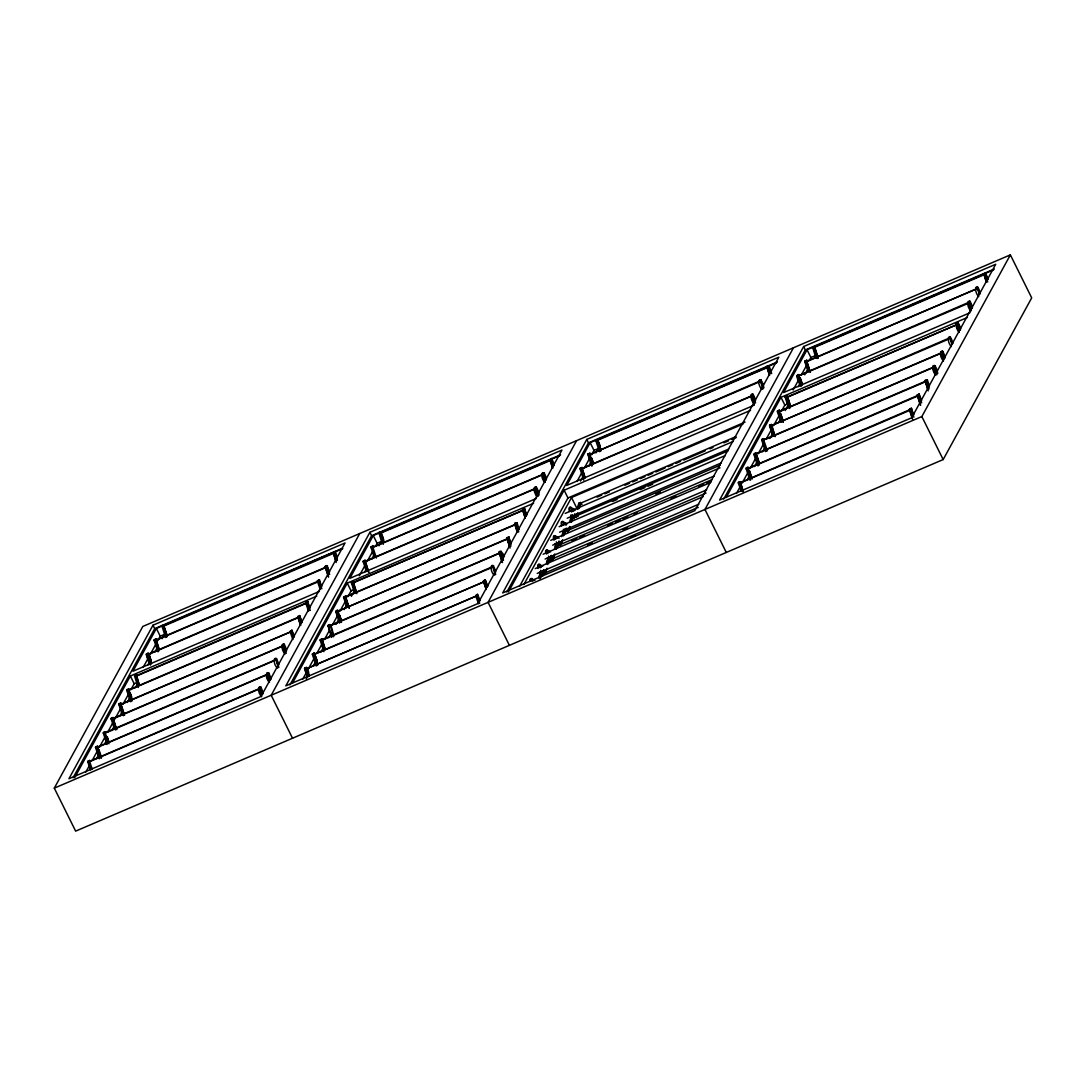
<?xml version="1.0" encoding="UTF-8"?>
<svg xmlns="http://www.w3.org/2000/svg" width="1086" height="1086" viewBox="0 0 1086 1086"><rect width="100%" height="100%" fill="white"/><g stroke="black" fill="none" stroke-linecap="round" stroke-linejoin="round"><path stroke-width="1.5" d="M139.673 685.144C136.904 681.017 137.203 671.311 135.356 676.008M148.239 653.853L151.429 663.682M266.803 673.985L269.45 682.361M275.776 659.229L278.423 667.605M282.428 645.464L285.075 653.84M283.582 644.962L286.229 653.338M291.387 630.694L293.519 637.496M298.026 617.052L300.7 625.305M317.804 665.053C315.388 660.79 314.709 649.143 313.23 654.6L485.266 581.254M314.343 653.636L317.506 663.587M318.863 580.671L317.669 581.662M326.669 566.417L325.42 567.177L328.596 576.883M331.977 635.554C324.945 622.699 331.787 619.495 333.429 636.518M337.393 557.837L335.343 551.579L333.226 552.693L335.886 561.028M344.411 597.178L514.968 524.85M352.217 582.924L522.773 510.583M372.932 546.638C373.312 545.498 371.982 546.625 372.213 547.724L540.787 475.519M477.012 594.992L479.686 603.246M484.831 580.725L486.976 587.39M542.294 474.148L544.955 482.401M551.254 459.392L553.412 466.07M582.015 468.066L585.205 477.894M597.639 439.531L600.816 449.36M739.118 482.727L740.679 481.777L738.263 482.537L741.019 491.198M746.951 468.582C751.173 467.523 745.485 466.437 746.204 468.948L749.883 480.121M752.53 395.087L754.675 401.698M772.784 435.717L769.635 426.146L771.603 425.02L775.228 436.586M790.337 406.463L787.011 395.915L785.137 397.055L788.409 407.196M814.541 346.515L818.22 358.054M912.308 417.947L909.647 409.816L910.91 409.055M925.258 381.172L927.919 389.412M934.218 366.403L936.892 374.656M968.25 302.627L970.925 310.881M983.875 274.106L986.536 282.346M985.029 273.604L987.703 281.858M113.08 717.995L116.759 729.534M120.885 703.728L124.564 715.267M128.691 689.461L131.868 699.411M309.171 676.279C308.003 662.433 302.057 667.143 308.017 676.768M345.647 596.54L349.271 608.106M353.398 582.3L356.561 592.25M508.845 538.032L507.135 538.615M519.094 529.208L517.045 522.95L514.927 524.063L517.588 532.411M516.094 523.533L518.741 531.909M522.8 510.244L524.457 509.497L522.733 509.945L525.393 518.144M523.9 509.266L526.031 516.067M740.394 482.089L743.462 492.067M806.722 360.783L810.414 372.322M959.807 330.28L957.676 323.479L956.522 324.293M538.683 577.82L539.688 574.562L540.312 575.078M539.918 578.729L541.452 573.775L542.715 575.58M540.692 577.643L541.683 574.372L542.647 575.811M542.878 575.499L544.276 571.494M546.502 563.553C546.76 558.571 547.615 561.394 549.937 560.213L550.534 561.313M547.344 563.865L548.335 560.593L706.076 493.071M544.792 574.195L546.258 569.335M547.738 564.462L549.258 559.521L549.937 560.213M545.552 573.096L547.032 568.236M548.498 563.376L549.502 560.105M550.697 561.231L552.082 557.227M554.308 549.285L555.34 545.986L556.018 546.692M552.598 559.928L554.064 555.068M556.032 548.579L557.077 545.253L557.675 546.177M553.371 558.828L554.837 553.969M556.317 549.109L557.308 545.837M558.937 545.539L559.887 542.959M561.638 536.62L563.145 531.719L563.824 532.425M560.403 545.661L561.883 540.801M563.349 535.927L564.856 531.013L565.48 531.543M561.177 544.561L562.657 539.701M564.123 534.841L565.114 531.57M566.743 531.285L567.707 528.706M569.444 522.352L570.965 517.452L571.643 518.158M568.222 531.393L569.688 526.534M571.168 521.674L572.689 516.719L573.883 518.755M568.983 530.294L569.974 527.049M571.44 522.19L572.933 517.303M574.548 517.017L575.512 514.438A4.072 1.086 66.8 0 0 576.096 515.443M577.263 508.085L578.865 503.185M576.028 517.126L577.005 513.882M578.485 509.022L580.508 502.451L581.77 504.243M576.802 516.026L577.779 512.782M579.259 507.922L580.738 503.035M88.482 761.286L91.129 769.662M97.455 746.53L101.134 758.069M105.261 732.263L105.356 732.235M157.837 651.736L154.036 640.007L156.438 639.125L154.904 640.197M156.167 639.437L159.235 649.414M330.049 625.074L333.646 636.64M339.538 623.106L335.873 611.934L337.8 611.228M499.316 552.57L502.479 562.521M588.68 454.165L592.372 465.704M934.802 366.511L933.091 367.095M942.607 352.244L944.182 358.814M540.516 574.888L698.271 507.325M564.055 532.059L720.154 465.188M579.72 503.551L735.779 436.667M54.3 788.137L142.823 626.446L1010.36 254.871L1031.7 297.863L943.177 459.554L75.64 831.129L54.3 788.137L921.851 416.562L1010.36 254.871M152.99 625.21L68.934 778.743L261.02 696.465L345.076 542.946L152.99 625.21L154.701 628.645L73.074 777.752M74.676 777.671L130.347 676.008L316.759 596.16M342.796 548.606L156.384 628.441L132.954 671.243L319.365 591.408M85.78 772.16L89.812 764.788M92.242 760.363L97.075 751.526M99.491 747.1L105.138 736.783M107.568 732.371L113.216 722.054M114.831 719.108L121.279 707.312M122.894 704.366L128.542 694.063M130.958 689.637L134.189 683.746L137.298 682.415M143.257 667.184L148.103 658.32M150.533 653.894L156.18 643.564M157.796 640.618L160.226 636.192L164.882 634.197M96.559 758.53L98.174 755.584M104.636 743.774L106.252 740.828M111.899 730.511L114.329 726.086M119.976 715.755L122.406 711.33M127.252 702.479L129.668 698.054M135.316 687.737L137.746 683.311M147.574 665.351L149.203 662.392M154.864 652.034L157.294 647.595M162.153 638.717L163.782 635.758M359.71 533.552L271.188 695.244L292.514 738.236M369.878 532.316L285.822 685.85L477.908 603.572L561.951 450.052L369.878 532.316L371.588 535.751L289.948 684.859M292.378 683.311L347.235 583.114L533.647 503.266M559.684 455.713L373.272 535.547L349.841 578.349L536.253 498.515M302.668 679.266L306.7 671.895M308.315 668.949L314.777 657.152M317.193 652.74L322.026 643.889M324.456 639.478L329.289 630.627M332.52 624.735L337.366 615.898M339.782 611.472L346.23 599.689M347.846 596.743L351.077 590.852L354.185 589.522M359.33 575.756L364.991 565.426M367.407 561L373.068 550.67M375.498 546.244L377.113 543.299L381.77 541.303M306.184 678.913L307.8 675.967M313.447 665.637L315.877 661.211M320.723 652.36L323.139 647.935M328.786 637.618L331.216 633.192M336.063 624.341L339.294 618.436M344.14 609.585L347.357 603.694M351.402 596.323L354.633 590.417M364.462 572.458L366.892 568.019M371.751 559.141L374.181 554.702M379.041 545.824L380.67 542.864M576.598 440.658L488.076 602.35L509.402 645.342M586.766 439.423L502.709 592.956L694.796 510.678L778.838 357.158L586.766 439.423L588.476 442.857L506.836 591.965M508.452 591.884L564.123 490.22L750.535 410.372M776.571 362.819L590.16 442.654L566.729 485.456L753.141 405.621M519.556 586.372L567.964 497.958L745.05 422.101M577.033 481.397L581.879 472.532M584.295 468.107L589.956 457.776M591.571 454.83L594.001 450.405L598.657 448.409M523.873 584.539L571.521 497.524L743.014 424.069M580.548 481.044L582.978 476.605M588.639 466.247L591.069 461.808M595.929 452.93L597.558 449.971M793.486 347.764L704.963 509.456L726.29 552.448M803.654 346.529L719.597 500.062L911.67 417.784L995.726 264.265L803.654 346.529L805.35 349.964L723.724 499.071M726.154 497.524L781.01 397.327L967.422 317.479M993.459 269.925L807.047 349.76L783.617 392.562L970.029 312.727M736.444 493.478L740.476 486.107M742.091 483.161L747.738 472.844M750.154 468.419L755.802 458.102M758.218 453.69L763.865 443.373M766.295 438.948L771.942 428.631M773.558 425.685L779.205 415.381M781.621 410.956L784.852 405.064L787.947 403.734M793.106 389.969L798.767 379.638M801.183 375.213L806.029 366.362M809.26 360.457L810.889 357.511L815.545 355.516M747.222 479.849L748.838 476.903M754.485 466.573L757.716 460.681M762.562 451.83L764.992 447.405M769.838 438.554L773.056 432.649M778.716 422.332L780.332 419.372M785.178 410.535L787.594 406.11M798.237 386.67L799.853 383.711M804.726 374.833L807.156 370.394M329.587 572.105L326.954 565.575L329.615 574.521M321.782 586.372L319.148 579.843L321.795 588.788M546.475 479.211C543.475 465.975 538.819 476.035 544.738 482.293M582.096 467.903L584.974 477.786M805.663 361.258L807.102 360.443L804.699 361.326L807.97 371.453M799.011 375.023L799.472 375.267C793.35 372.715 799.988 383.711 800.165 385.72M960.676 329.153C957.35 315.687 953.359 326.031 959.169 332.357M952.87 343.42C949.598 329.886 945.417 340.488 951.363 346.624M921.634 400.49L919 393.96L921.647 402.906M913.815 414.757L911.195 408.227L913.842 417.173M574.494 509.796L575.471 509.999M155.868 638.853L156.126 639.939M372.865 545.986L370.923 547.113L374.195 557.24M150.275 664.184C143.338 653.161 149.814 647.188 151.198 663.573M319.257 579.87L317.316 580.996L320.261 589.562M368.833 572.363L364.95 560.227L368.616 572.254M539.172 495.04C536.552 480.609 530.525 488.551 537.149 496.669M310.026 607.834L307.392 601.305L310.053 610.251M526.914 514.94L524.28 508.411L526.411 515.769M302.207 622.102L299.587 615.572L301.718 622.93M517.045 522.95L516.42 523.343L518.606 530.036M786.97 395.901L790.106 406.354M511.289 543.475L508.655 536.946L510.787 544.29M779.409 411.255L779.151 410.169L783.047 422.318M772.105 425.264L771.304 424.463L775.01 436.463M945.064 357.688C942.132 344.493 937.408 354.484 943.327 360.769M937.761 373.516C935.263 359.276 929.019 366.756 935.738 375.159M487.858 586.277L485.225 579.748L487.356 587.092M929.44 386.222L927.39 379.964L925.041 380.453L928.218 390.879M747.915 467.238L751.281 477.799M919.109 393.987L917.168 395.114L920.412 405.146M740.109 481.505L743.245 491.958M911.303 408.255L909.349 409.381L912.607 419.413M154.701 628.645L342.131 548.376M371.588 535.751L560.566 454.817M588.476 442.857L777.454 361.923M805.35 349.964L994.342 269.029M163.891 625.509L164.257 624.857L161.841 625.74L165.642 637.468M383.928 542.253L381.145 531.964L378.797 532.452L382.014 542.973M552.774 468.134L550.113 460.016L551.376 459.256M599.418 451.681L595.617 439.952L597.721 439.382M771.684 373.611L769.119 365.792L766.77 366.281L769.648 375.24M814.636 346.488L812.504 347.058L815.776 357.185M161.977 626.296L335.343 551.579M378.865 533.402L551.688 459.378L551.661 458.414L554.281 464.944M595.752 440.509L766.675 367.502M769.119 365.792L766.838 367.231L769.431 375.132M812.64 347.615L985.464 273.591L985.436 272.627L988.056 279.156M163.144 626.35L333.266 553.48M381.58 532.792L550.154 460.586M598.467 439.898L767.042 367.692M815.355 347.004L983.93 274.799M325.447 567.313L325.148 566.376L327.062 565.602M591.612 465.948L587.811 454.219L589.902 453.636M761.843 389.507C755.028 381.322 761.327 373.503 763.879 387.878M978.73 296.614C972.771 290.546 976.871 279.849 980.251 293.424M156.438 639.125L154.239 639.627M325.338 566.349L327.538 565.847M371.127 546.733L373.326 546.231M542.213 473.455L544.412 472.953M588.015 453.839L590.214 453.337M761.3 380.059L759.1 380.562M807.102 360.443L804.902 360.946M542.403 474.012L544.018 473.767L542.362 474.501M589.942 453.649L589.25 454.396M976.151 288.211L977.794 287.98M154.171 640.564L155.895 639.817L159.018 649.306M328.366 576.761L325.257 567.286L326.995 566.539M371.059 547.67L372.783 546.923L376.421 557.987M542.145 474.392L543.95 472.709M587.933 454.776L589.752 453.093M759.033 381.498L760.838 379.815M804.821 361.882L806.64 360.199M975.92 288.604L977.726 286.921M326.614 566.824L154.972 640.428L158.597 651.491M371.846 547.534L541.968 474.663M760.336 380.819L589.101 454.83M156.886 639.953L326.995 567.082M590.648 454.165L759.223 381.96M807.536 361.271L976.11 289.066M149.501 664.401L146.23 654.274L148.171 653.148M366.389 571.507L363.104 561.381L365.059 560.254M583.793 480.216L579.992 468.487L581.947 467.36M754.037 403.775C748.308 397.625 752.028 386.983 755.544 400.585M970.694 310.772C964.789 304.501 969.364 294.442 972.432 307.691M148.633 653.392L146.434 653.894M317.519 580.603L319.718 580.114M365.52 560.498L363.321 561M536.606 487.22L534.407 487.723M582.408 467.604L580.209 468.107M970.382 301.433L968.183 301.935M535.751 487.777L534.556 488.266M582.123 467.917L581.431 468.663M968.359 302.492L969.988 302.234M146.352 654.831L148.09 654.084M317.451 581.553L319.175 580.806M363.24 561.937L364.977 561.19M536.145 486.976L534.326 488.659L536.932 496.56M580.128 469.043L581.865 468.297M753.032 394.082L751.213 395.766L754.336 405.241M797.015 376.15L798.821 374.466M968.101 302.872L969.92 301.189M147.153 654.695L318.755 580.874M534.163 488.931L364.041 561.801L367.149 571.29M752.598 395.385L580.929 468.908L584.037 478.397M801.156 386.399L797.816 376.014L969.527 302.003M149.067 654.22L317.641 582.015M367.502 560.661L534.529 489.121M582.843 468.433L751.417 396.227M799.73 375.539L966.757 303.999M138.275 687.465L134.474 675.736L136.415 674.61M307.501 601.332L305.56 602.458L308.505 611.038M354.633 592.983L351.362 582.558L353.764 581.96L352.801 583.019M525.176 518.022L522.447 509.565L524.389 508.438M136.877 674.854L134.678 675.356M306.238 602.323L307.962 601.576M351.565 582.463L353.764 581.96M522.651 509.185L524.85 508.682M787.54 396.173L785.341 396.675M786.101 396.987L787.255 396.499M134.61 676.293L136.334 675.546L139.456 685.035M305.695 603.015L307.433 602.268M351.484 583.399L353.221 582.653L356.86 593.716M522.583 510.121L524.307 509.375M785.259 397.612L786.997 396.865M958.952 332.235L956.345 324.334L958.164 322.651M307.039 602.554L135.397 676.157L138.519 685.646M352.285 583.263L522.407 510.406M135.764 676.347L305.885 603.477M787.974 397.001L956.549 324.795M307.324 605.649L308.261 605.038M130.456 701.732L126.655 690.004L128.786 689.447M299.695 615.599L297.808 616.346L298.08 617.323M346.828 607.237L343.543 597.11L345.674 596.553M516.149 524.009C513.922 525.543 514.316 522.04 516.583 522.705M780.59 421.449L777.318 411.322L779.259 410.196M126.872 689.624L129.071 689.121M343.76 596.73L345.959 596.228M779.734 410.44L777.522 410.942M126.79 690.56L128.61 688.877M300.483 625.183L297.876 617.282L299.614 616.536M343.678 597.667L345.362 596.771M516.502 523.642L514.764 524.389L517.357 532.289M777.454 411.879L779.191 411.132M948.54 338.601L950.359 336.918M299.234 616.821L128.094 690.18M344.479 597.531L514.601 524.674M948.757 338.723L949.965 337.732L778.255 411.743L781.363 421.232M129.506 689.949L298.08 617.744M780.169 411.268L947.196 339.728M578.716 503.28L580.453 502.533M597.056 497.144L601.685 495.162M604.78 493.831L609.422 491.849M624.884 485.225L629.527 483.229M632.622 481.912L637.265 479.931M640.36 478.6L644.989 476.618M648.084 475.288L652.727 473.306M655.822 471.976L665.094 467.998M668.189 466.681L672.831 464.686M675.926 463.369L680.569 461.374M683.664 460.057L705.303 450.785M709.945 448.79L713.04 447.473M723.873 442.83L728.502 440.848M731.597 439.518L736.24 437.536M118.985 704.828C118.089 703.416 121.293 702.438 121.442 703.945L118.985 704.828L122.121 714.398M338.33 611.051C338.18 609.531 335.004 610.59 335.873 611.934M510.067 548.131L506.823 538.099L508.764 536.973M769.635 426.146L769.567 425.21L771.454 424.463M119.053 703.891L121.252 703.389M507.04 537.719L509.239 537.217M943.001 351.43L940.802 351.932M337.868 610.807L336.674 611.296M565.222 513.406L732.996 441.54M939.376 353.995L770.436 426.011L771.644 425.033M942.146 352L940.897 352.76L943.544 360.891M292.881 639.573L290.071 631.55L291.808 630.803L291.781 629.839L294.401 636.369M506.958 538.656L508.696 537.909M940.734 352.869L942.539 351.185M770.436 426.011L940.557 353.154M940.951 352.977L942.105 352.488M121.7 704.217L290.274 632.011M507.162 539.118L336.646 611.717L339.782 621.287M567.204 518.226L728.774 449.034M570.897 517.547L572.634 516.8M727.959 450.934L571.901 517.805M575.322 517.37L578.417 516.054M612.436 501.474L617.079 499.492M640.278 489.555L644.921 487.573M648.003 486.243L652.645 484.261M114.315 728.665L111.043 718.538L113.446 717.656L112.007 718.47M284.858 653.718C279.116 647.541 283.365 637.197 286.595 650.636M331.732 637.373L327.931 625.645L329.873 624.518M499.37 553.032C497.7 548.43 505.927 554.294 503.483 557.742M765.494 451.586L761.829 440.414C761.123 438.405 765.182 438.568 763.784 439.789M113.446 717.656L111.247 718.158M282.333 644.88L284.532 644.378M330.334 624.762L328.135 625.264M501.42 551.484L499.221 551.987M559.127 526.71L725.353 455.509M764.11 438.975L761.91 439.477M935.195 365.697L932.996 366.199M111.166 719.095L112.985 717.412M282.265 645.817L284.07 644.134M328.053 626.201L329.791 625.455M500.958 551.24L499.153 552.923L502.261 562.399M761.829 440.414L763.648 438.73M935.508 375.037L932.915 367.136L934.734 365.453M115.605 730.023L111.967 718.959L284.138 645.193L282.794 645.125M328.854 626.065L500.524 552.543L503.117 560.444M932.752 367.421L762.63 440.278L766.268 451.342M933.145 367.244L934.299 366.756M113.881 718.484L282.455 646.279M329.221 626.255L499.343 553.385M766.092 439.138L931.571 368.263M559.561 532.194L721.118 463.003M563.091 531.814L564.829 531.068M655.659 493.886L660.302 491.904M550.711 540.353L720.032 467.835M107.025 744.534L103.224 732.806L105.166 731.679M277.269 668.094C271.296 662.012 275.382 651.328 278.776 664.904M323.913 651.641L320.112 639.912L322.243 639.342M495.664 572.01C492.311 558.421 488.225 569.118 494.157 575.2M757.689 465.853L754.023 454.681C756.1 449.102 758.109 460.41 759.087 463.532M105.641 731.923L103.442 732.426M276.726 658.645L275.179 659.949L274.527 659.148M322.528 639.03L320.329 639.532M491.877 566.498L493.614 565.752M754.091 453.744L756.29 453.242M925.191 380.467L927.39 379.964M103.36 733.362L276.333 659.46L278.803 667.32M320.248 640.468L493.071 566.444L493.153 565.507M754.023 454.681L926.847 380.657L926.915 379.72M106.075 732.751L274.649 660.546M321.415 640.523L491.537 567.652M925.313 381.865L755.327 454.301M552.693 545.172L714.249 475.98M555.285 546.082L557.009 545.335M712.348 479.455L556.141 546.353L556.602 547.235M572.078 540.611L576.707 538.615M579.802 537.298L584.444 535.303M607.644 525.38L612.287 523.384M615.382 522.067L620.011 520.072M623.106 518.755L627.749 516.76M633.939 514.112L637.034 512.782M671.053 498.216L675.696 496.234M698.895 486.297L703.524 484.302M706.619 482.985L711.262 480.989M543.122 554.227L710.896 482.36M99.22 758.802L95.419 747.073L97.55 746.503M269.233 682.252C263.314 675.954 267.943 665.949 270.971 679.171M316.107 665.908L312.306 654.179L314.248 653.053M485.333 579.775L483.392 580.901L486.338 589.467M268.921 672.913L266.722 673.415M312.51 653.799L314.709 653.297M748.485 467.509L746.286 468.012M266.898 673.972L268.527 673.714L270.468 679.985M918.715 394.802L917.534 395.277M95.554 747.63L97.36 745.946M266.64 674.352L268.446 672.668M312.442 654.736L314.166 653.989M485.266 580.711L483.528 581.458L486.121 589.359M746.204 468.948L747.942 468.202M917.303 395.671L919.027 394.924M99.464 756.983L96.355 747.494L268.011 673.972L270.088 680.284M918.62 395.06L747.005 468.813L750.643 479.876M96.722 747.684L266.83 674.813M315.144 654.125L483.718 581.92M748.919 468.337L917.494 396.132M545.104 559.046L706.66 489.854M547.466 560.349L549.204 559.602M587.458 544.941L592.101 542.946M623.025 529.71L627.667 527.715M535.249 568.589L703.022 496.723M90.355 769.879L87.599 761.218L89.731 760.77M261.427 696.52C255.685 690.329 259.907 679.999 263.165 693.438M307.243 676.985L304.487 668.447L306.442 667.32M261.102 687.18L258.902 687.669M304.704 668.066L306.904 667.564M740.679 481.777L738.48 482.279M909.566 409.001L911.765 408.499M87.735 761.897L89.473 761.15L92.296 769.173M258.835 688.619L260.64 686.936M304.623 669.003L306.361 668.257L308.953 676.157M478.532 603.735L475.709 595.725L477.446 594.979L477.419 594.015L480.039 600.544M738.399 483.216L740.136 482.469M909.484 409.938L911.222 409.191M88.536 761.761L258.658 688.891M910.801 409.259L739.199 483.08L741.792 490.981M88.903 761.951L259.025 689.081M307.338 668.392L475.912 596.187M741.114 482.605L909.688 410.399M537.231 573.408L698.8 504.216M539.661 574.616L541.398 573.87M540.394 575.227L542.131 574.48M630.681 537.353L635.324 535.357M956.318 323.37L956.617 323.954M948.512 337.637L949.273 338.465M917.263 394.707L920.629 405.268M353.303 581.716L353.452 582.775M345.484 595.983L345.606 596.961M337.678 610.251L341.452 622.373M322.053 638.785L325.311 649.319M276.265 658.401L275.871 659.216M120.79 703.144L120.94 704.203M580.779 503.008L581.702 504.488M549.543 560.077L548.444 560.58M983.957 273.944L986.319 282.238M977.332 287.736L979.368 294.55M769.662 425.183L773.558 435.5M755.829 452.998L759.385 464.998M543.529 473.51L545.593 480.338M514.791 523.425L515.035 524.009M500.537 552.041L501.936 555.068M484.913 580.576L486.094 583.481M333.293 552.625L336.185 562.494M89.554 760.214L89.69 761.272M985.111 273.957L987.025 278.844M977.658 288.401L805.622 361.747L808.744 371.236M958.096 324.144L786.06 397.476L789.698 408.54M768.725 366.606L768.589 367.027M477.46 595.522L305.79 669.057M291.822 631.346L119.786 704.692L123.41 715.755M283.636 645.437L285.564 650.324M120.152 704.882L119.731 704.217L121.442 703.945M975.988 287.668L976.178 288.224M814.907 346.176L814.324 346.719L818.002 357.932M788.64 399.512L789.984 404.182M751.295 394.829L751.39 395.725M598.033 439.07L597.436 439.613L601.115 450.826M550.208 459.745L550.168 460.233M535.059 488.524L535.71 488.279L538.303 496.18M381.145 531.964L380.521 532.357L383.711 542.145M382.231 535.289L383.806 540.081M476.252 595.019L475.709 595.725M337.176 611.554L508.343 538.276L510.936 546.177M290.614 630.857L290.071 631.55M164.257 624.857L163.633 625.251L167.054 635.147M163.28 625.916L166.416 637.224M98.921 749.516L101.541 757.499M573.299 517.275L573.965 518.511M921.851 416.562L943.177 459.554M807.047 349.76L810.889 357.511M781.01 397.327L784.852 405.064M590.16 442.654L594.001 450.405M571.521 497.524L577.372 509.32M564.123 490.22L567.964 497.958M373.272 535.547L377.113 543.299M347.235 583.114L351.077 590.852M156.384 628.441L160.226 636.192M130.347 676.008L134.189 683.746M926.847 381.2L928.408 385.91M786.427 397.666L787.988 402.363M771.332 427.762L772.879 432.472M752.965 395.562L754.512 400.272M597.436 442.124L598.997 446.835M516.515 524.199L518.063 528.896M314.125 656.351L316.718 664.198M276.197 659.881L277.744 664.591M129.519 695.312L131.067 700.022M104.527 733.417L107.12 741.249M985.464 273.591L987.554 279.971M977.644 287.858L979.748 294.238M969.839 302.125L971.929 308.505M969.486 302.492L971.563 308.804M958.232 323.709L959.142 326.479M958.083 323.587L960.187 329.981M950.277 337.855L952.368 344.248M949.924 338.221L951.988 344.547M942.472 352.122L944.562 358.502M934.652 366.389L936.756 372.769M926.847 380.657L928.937 387.037M926.48 381.023L929.087 388.924M920.752 401.616L918.647 395.209M910.869 409.558L912.946 415.87M813.441 347.479L817.066 358.543M806.559 361.136L810.197 372.199M805.88 362.751L808.446 370.57M801.957 382.829L800.165 377.928L801.74 382.706M802.079 385.001L798.672 375.104M798.753 375.403L801.862 384.892M799.527 380.019L801.101 384.797M768.576 366.484L770.666 372.865M768.223 366.851L770.286 373.177M783.44 421.748L780.603 413.657L783.223 421.639M778.513 412.748L781.594 422.128M760.757 380.752L762.861 387.132M760.404 381.118L762.996 389.019M752.951 395.019L755.571 403.001M763.567 439.667L767.422 450.853M757.689 458.048L759.481 462.962M754.566 453.989L758.449 465.609M752.204 478.817L749.354 470.727L751.974 478.709M598.902 442.287L599.947 445.477M596.295 439.816L600.178 451.437M591.829 458.265L593.404 463.057M591.612 458.143L593.187 462.935M589.671 454.029L593.01 463.627M589.929 457.043L591.503 461.835M588.476 454.084L591.558 463.464M551.688 459.378L553.779 465.758M549.95 460.125L552.543 468.025M543.882 473.645L545.973 480.026M536.063 487.913L538.167 494.293M509.768 546.679L506.877 538.357M500.877 552.177L503.497 560.159M493.071 566.444L495.691 574.426M495.311 574.711L492.664 566.648M477.446 594.979L479.55 601.359M379.666 533.267L383.29 544.33M371.588 546.977L374.969 557.023M352.027 582.707L355.407 592.752M334.8 552.272L337.42 560.254M337.04 560.539L334.42 552.557M345.416 596.92L349.04 607.984M344.221 596.974L347.588 607.02M326.628 566.906L328.705 573.218M339.769 615.423L341.33 620.215M339.538 615.3L341.113 620.092M337.61 611.187L341.235 622.251M336.416 611.242L339.497 620.622M318.822 581.173L320.899 587.485M321.985 639.722L325.094 649.211M321.049 640.333L324.157 649.822M307.066 602.635L309.659 610.536M317.384 661.415L315.592 656.514L317.153 661.293M312.972 654.043L316.868 665.664M299.261 616.902L301.338 623.228M305.166 668.297L307.732 676.13M291.808 630.803L293.899 637.183M283.989 645.07L286.093 651.451M262.663 694.253L260.151 688.008M262.283 694.551L260.206 688.239L259.052 688.728L261.645 696.628M163.714 625.55L167.339 636.613M163.036 627.165L165.601 634.984M151.293 661.51L149.501 656.609L151.076 661.388M147.927 657.261L150.492 665.08M135.655 677.162L137.203 681.859M131.732 697.239L129.94 692.339L131.515 697.131M128.528 689.814L132.166 700.877M127.333 689.868L131.23 701.488M120.722 704.081L124.347 715.145M119.528 704.135L122.094 711.954M112.903 718.348L116.541 729.412M107.256 736.851L108.831 741.643M107.039 736.729L108.6 741.521M105.098 732.616L108.953 743.801M107.27 742.715L104.107 732.996M104.419 734.231L106.985 742.05M97.278 746.883L100.917 757.947M89.31 764.327L90.844 769.024M561.557 525.733A8.159 2.186 66.8 0 1 562.562 521.728M564.258 531.258A8.159 2.186 66.8 0 1 563.39 529.316M562.127 525.488A8.159 2.186 66.8 0 1 564.91 523.235M565.901 531.57A5.769 1.548 66.8 0 1 564.598 528.936M563.512 525.081A5.769 1.548 66.8 0 1 565.019 523.859M567.761 532.126A5.769 1.548 66.8 0 1 565.765 528.448M564.666 524.579A5.769 1.548 66.8 0 1 566.838 524.144M567.231 529.072A4.072 1.086 66.8 0 1 566.797 528.108M566.023 525.38A4.072 1.086 66.8 0 1 566.335 524.131M571.494 517.235A8.159 2.186 66.8 0 1 570.625 515.293M569.363 511.465A8.159 2.186 66.8 0 1 572.146 509.212M572.078 516.99A8.159 2.186 66.8 0 1 571.195 515.049M569.946 511.221A8.159 2.186 66.8 0 1 572.729 508.967M573.72 517.303A5.769 1.548 66.8 0 1 572.417 514.669M571.521 511.968A5.769 1.548 66.8 0 1 572.824 509.592M574.874 516.8A5.769 1.548 66.8 0 1 574.195 515.551M572.675 511.465A5.769 1.548 66.8 0 1 574.657 509.877M576.014 516.434A4.072 1.086 66.8 0 1 574.603 513.841M573.829 511.112A4.072 1.086 66.8 0 1 573.924 510.04M555.869 545.769A8.159 2.186 66.8 0 1 555 543.828M553.738 540A8.159 2.186 66.8 0 1 554.742 535.995M556.453 545.525A8.159 2.186 66.8 0 1 555.57 543.584M554.322 539.756A8.159 2.186 66.8 0 1 557.104 537.502M558.095 545.824A5.769 1.548 66.8 0 1 556.276 541.819M555.693 539.348A5.769 1.548 66.8 0 1 557.199 538.113M559.249 545.335A5.769 1.548 66.8 0 1 557.946 542.715M556.819 537.937A5.769 1.548 66.8 0 1 559.032 538.412M559.901 544.222A4.072 1.086 66.8 0 1 558.625 541.385M560.485 543.977A4.072 1.086 66.8 0 1 559.195 541.14M548.063 560.037A8.159 2.186 66.8 0 1 547.195 558.095M545.634 552.638A8.159 2.186 66.8 0 1 548.715 552.014M548.647 559.779A8.159 2.186 66.8 0 1 547.765 557.851M546.516 554.023A8.159 2.186 66.8 0 1 549.299 551.769M550.982 561.15A5.769 1.548 66.8 0 1 548.471 556.086M547.887 553.616A5.769 1.548 66.8 0 1 547.86 552.693M548.009 552.095A5.769 1.548 66.8 0 1 549.394 552.38M551.444 559.602A5.769 1.548 66.8 0 1 550.14 556.982M549.014 552.204A5.769 1.548 66.8 0 1 550.548 551.892M552.095 558.489A4.072 1.086 66.8 0 1 550.806 555.652M552.19 557.349A4.072 1.086 66.8 0 1 551.389 555.408M540.258 574.304A8.159 2.186 66.8 0 1 539.375 572.363M538.127 568.535A8.159 2.186 66.8 0 1 540.909 566.281A5.769 1.548 66.8 0 0 540.068 567.883M540.828 574.046A8.159 2.186 66.8 0 1 539.959 572.118M538.398 566.661A8.159 2.186 66.8 0 1 541.48 566.037M543.176 575.417A5.769 1.548 66.8 0 1 540.652 570.354M543.624 573.87A5.769 1.548 66.8 0 1 542.335 571.25M541.235 567.381A5.769 1.548 66.8 0 1 542.742 566.159M544.765 573.489A4.072 1.086 66.8 0 1 543.367 570.897M544.86 572.498A4.072 1.086 66.8 0 1 543.584 569.675M530.009 581.173A8.159 2.186 66.8 0 1 532.154 579.435M530.592 580.929A8.159 2.186 66.8 0 1 533.674 580.304M532.235 581.227A5.769 1.548 66.8 0 1 532.384 580.63M532.71 580.358A5.769 1.548 66.8 0 1 533.185 580.467M533.389 580.738A5.769 1.548 66.8 0 1 534.936 580.426"/></g></svg>
